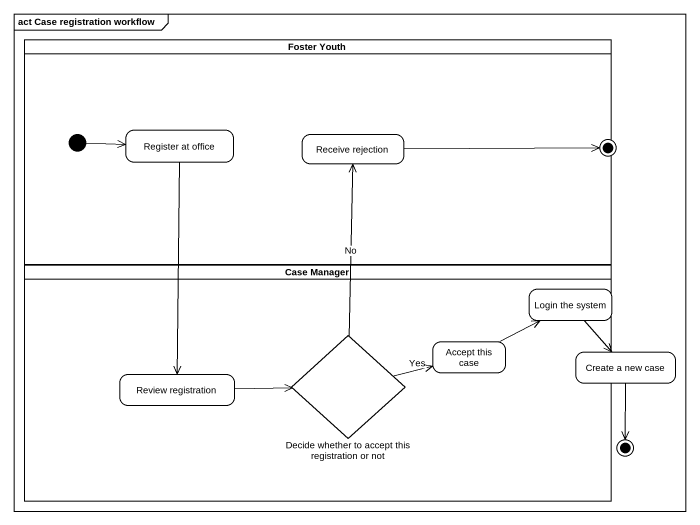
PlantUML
@startuml
mainframe act Case registration workflow
hide empty description
state "Foster Youth" as Foster_Youth <<partition>> {
  state "Register at office" as Register_at_office
  state "Receive rejection" as Receive_rejection
  [*] -right-> Register_at_office
}
state final1 <<end>>
state "Case Manager" as Case_Manager <<partition>> {
  state "Login the system" as Login_the_system
  state "Decide whether to accept this registration or not" as Decide_whether_to_accept <<choice>>
  state "Accept this case" as Accept_this_case
  state "Review registration" as Review_registration
}
state "Create a new case" as Create_a_new_case
state final2 <<end>>
Register_at_office --> Review_registration
Receive_rejection -right-> final1
Login_the_system --> Create_a_new_case
Decide_whether_to_accept -up-> Receive_rejection : No
Decide_whether_to_accept -right-> Accept_this_case : Yes
Accept_this_case -right-> Login_the_system
Review_registration -right-> Decide_whether_to_accept
Create_a_new_case --> final2
@enduml
